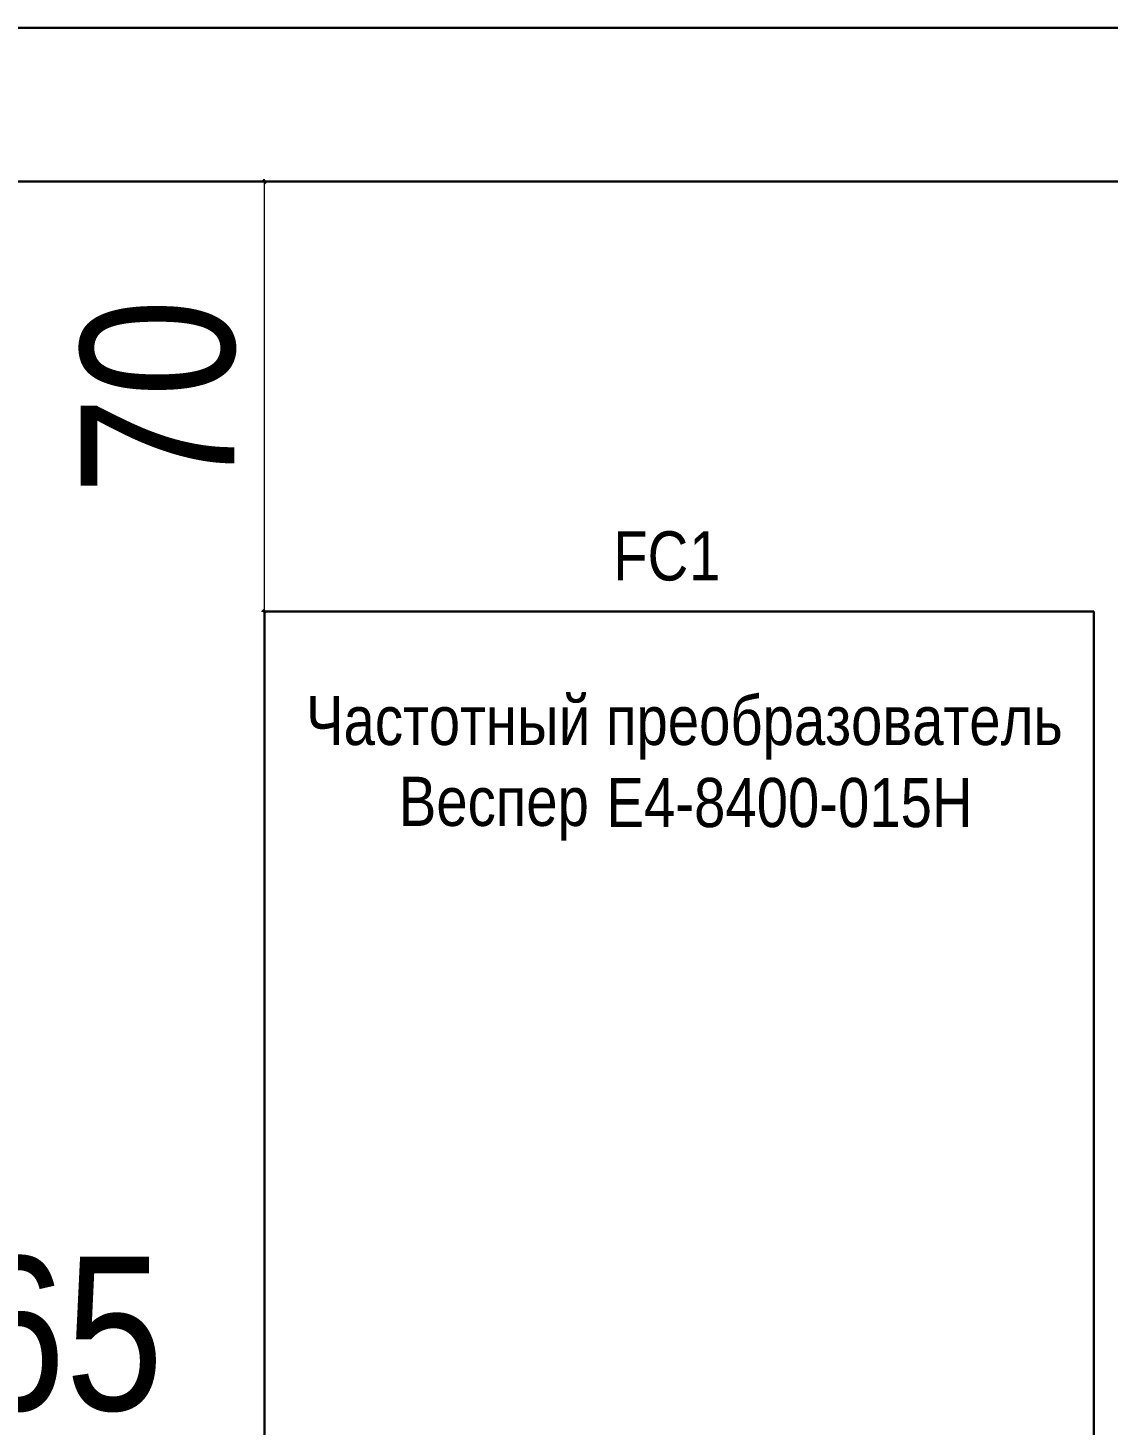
# Model space of a CAD drawing. Header units: millimetres. Extents: x -6000 to 26000, y -6000 to 26000.
# Drawn here: x 86.41 to 110.86, y -2993.25 to -2961.61 of the extents above; entities that cross this region are included whole.
import ezdxf

# ---------------------------------------------------------------- set-up
doc = ezdxf.new("R2010")
doc.units = ezdxf.units.MM
doc.header["$MEASUREMENT"] = 0
doc.layers.add('Чертеж и Рисунок_Ном._пера__1', color=7, linetype='Continuous', lineweight=15)
doc.layers.add('Чертеж и Рисунок_Ном._пера__21', color=7, linetype='Continuous', lineweight=30)
for name, color, linetype, lineweight, true_color in [('Чертеж и Рисунок_Ном._пера__25', 7, 'Continuous', 0, 0x5555ff), ('Чертеж и Рисунок_Ном._пера__65', 7, 'Continuous', 40, 0x83aefe), ('Чертеж и Рисунок_Ном._пера__85', 7, 'Continuous', 5, 0x66b7ff)]:
    doc.layers.add(name, color=color, linetype=linetype, lineweight=lineweight, true_color=true_color)
doc.styles.add('СГЕНЕРИР_СТИЛЬ_1', font='ARIALN.TTF')

msp = doc.modelspace()

# ---------------------------------------------------------------- linework, layer by layer
at = {"layer": 'Чертеж и Рисунок_Ном._пера__21', "color": 7, "linetype": 'Continuous', "lineweight": 30}
for p, q in [((82.773, -2961.611), (155.101, -2961.611)), ((155.101, -2965.088), (82.773, -2965.088)), ((91.763, -2974.822), (110.537, -2974.822)), ((91.763, -3012.371), (91.763, -2974.822)), ((110.537, -2974.822), (110.537, -3012.371))]:
    msp.add_line(p, q, dxfattribs=at)
at = {"layer": 'Чертеж и Рисунок_Ном._пера__65', "color": 161, "linetype": 'Continuous', "lineweight": 40, "true_color": 0x83aefe}
for p, q in [((91.798, -2965.123), (91.728, -2965.053)), ((91.728, -2974.788), (91.798, -2974.857))]:
    msp.add_line(p, q, dxfattribs=at)
at = {"layer": 'Чертеж и Рисунок_Ном._пера__85', "color": 151, "linetype": 'Continuous', "lineweight": 5, "true_color": 0x66b7ff}
for p, q in [((91.828, -2965.088), (91.698, -2965.088)), ((91.763, -2965.088), (91.763, -2965.036)), ((91.763, -2974.822), (91.763, -2965.088)), ((91.828, -2974.822), (91.698, -2974.822)), ((91.763, -2974.875), (91.763, -2974.822))]:
    msp.add_line(p, q, dxfattribs=at)

# ---------------------------------------------------------------- texts
at = {"layer": 'Чертеж и Рисунок_Ном._пера__1', "color": 7, "linetype": 'Continuous', "lineweight": 15, "char_height": 1.11253, "attachment_point": 7, "style": 'СГЕНЕРИР_СТИЛЬ_1'}
for s, insert in [('\\A1;{\\pql;\\fArial Narrow|b0|i0|c204|p34;FC}', (99.657, -2974.138)), ('\\A1;{\\pql;\\fArial Narrow|b0|i0|c204|p34;1}', (101.375, -2974.119)), ('\\A1;{\\pql;\\fArial Narrow|b0|i0|c204|p34;Частотный преобразователь}', (92.703, -2978.183)), ('\\A1;{\\pql;\\fArial Narrow|b0|i0|c204|p34;Веспер}', (94.803, -2980.015)), ('\\A1;{\\pql;\\fArial Narrow|b0|i0|c204|p34;E4-8400-015Н}', (99.504, -2979.722)), ('\\A1;{\\pql;\\fArial Narrow|b0|i0|c204|p34; }', (99.148, -2980.064))]:
    msp.add_mtext(s, dxfattribs=dict(at, insert=insert))
at = {"layer": 'Чертеж и Рисунок_Ном._пера__25', "color": 173, "linetype": 'Continuous', "lineweight": 0, "true_color": 0x5555ff, "insert": (91.127, -2972.18), "char_height": 3.47667, "attachment_point": 7, "rotation": 90, "style": 'СГЕНЕРИР_СТИЛЬ_1'}
msp.add_mtext('\\A1;{\\pql;\\fArial Narrow|b0|i0|c204|p34;70}', dxfattribs=at)
at = {"layer": 'Чертеж и Рисунок_Ном._пера__25', "color": 173, "linetype": 'Continuous', "lineweight": 0, "true_color": 0x5555ff, "insert": (85.043, -2992.96), "char_height": 3.47667, "attachment_point": 7, "style": 'СГЕНЕРИР_СТИЛЬ_1'}
msp.add_mtext('\\A1;{\\pql;\\fArial Narrow|b0|i0|c204|p34;65}', dxfattribs=at)

doc.saveas('drawing.dxf')
